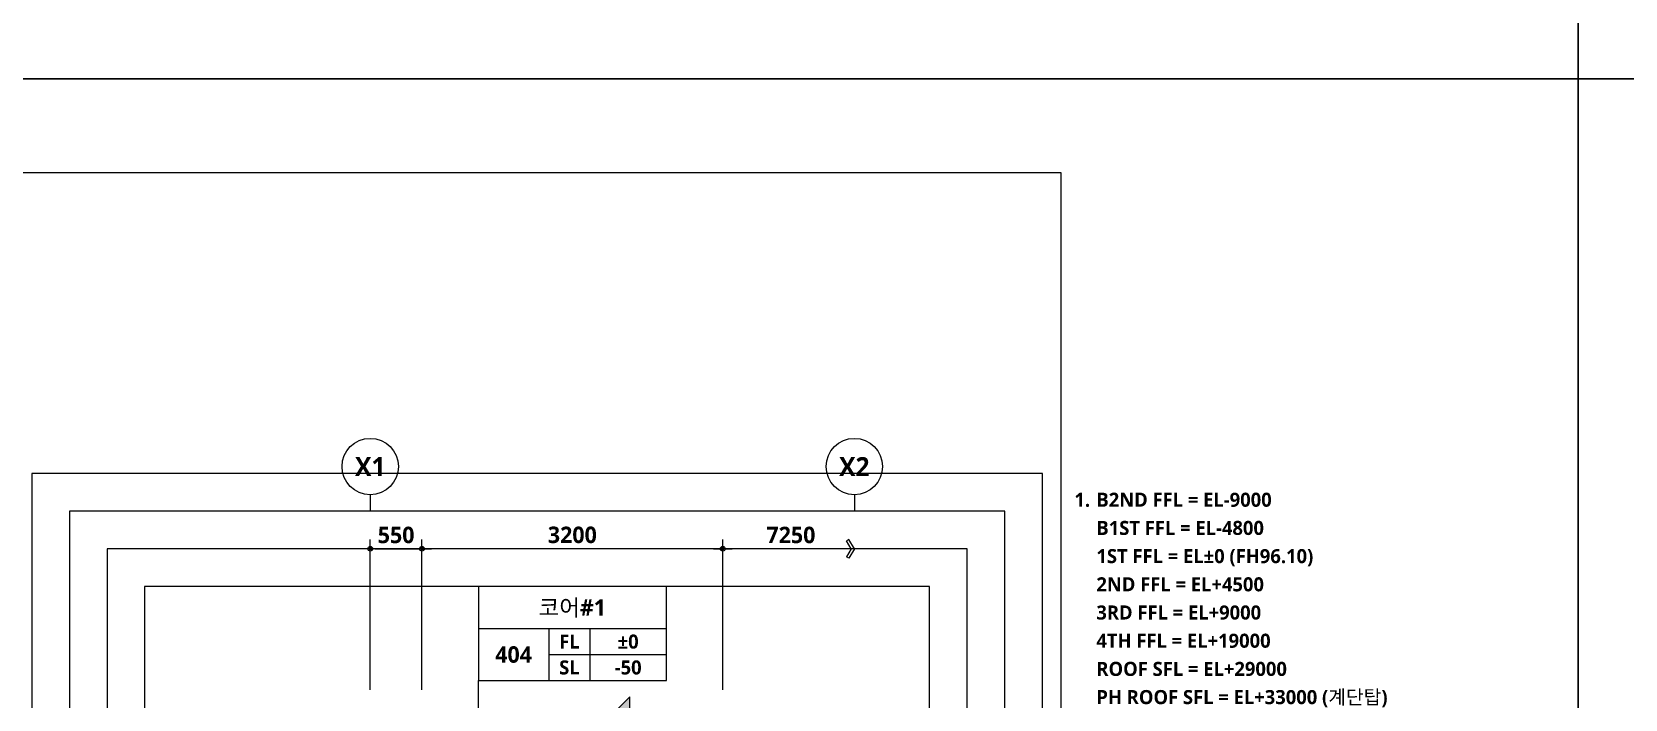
# Model space of a CAD drawing. Header units: millimetres. Extents: x -12482 to 126000, y 0 to 220200.
# Drawn here: x 67550 to 84500, y 23100 to 30200 of the extents above; entities that cross this region are included whole.
import ezdxf
from ezdxf.enums import TextEntityAlignment as Align

# ---------------------------------------------------------------- set-up
doc = ezdxf.new("R2010")
doc.units = ezdxf.units.MM
doc.header["$LTSCALE"] = 60
doc.layers.get('Defpoints').update_dxf_attribs({"color": 153})
for name, color, linetype in [('A-ANNO-GRA1', 7, 'Continuous'), ('A-ANNO-NOTE', 7, 'Continuous'), ('A-ANNO-TEXT1', 7, 'Continuous'), ('A-ANNO-TEXT2', 3, 'Continuous'), ('A-ANNO-TITL', 7, 'Continuous'), ('A-ST-AXIS-BUB', 7, 'Continuous'), ('A-ST-AXIS-DIM', 7, 'Continuous'), ('AA-MKXS', 3, 'Continuous')]:
    doc.layers.add(name, color=color, linetype=linetype)
doc.layers.add('Defpoint', color=161, linetype='Continuous', plot=False)
doc.layers.add('G(그리드1)', color=185, linetype='Continuous', plot=False)
doc.styles.add('2020음성 1차', font='NanumGothicBold.ttf')
doc.styles.add('SAMOO', font='romans.shx', dxfattribs={"bigfont": 'whgtxt.shx'})
doc.styles.add('SH_나눔', font='')
doc.styles.add('SH_대대리576', font='')
doc.styles.add('SH_진천_나눔', font='')
doc.styles.get('SH_나눔').set_extended_font_data('NanumGothic', bold=True)
doc.styles.get('SH_대대리576').set_extended_font_data('NanumGothic', bold=True)
doc.styles.get('SH_진천_나눔').set_extended_font_data('NanumGothic', bold=True)
doc.dimstyles.new('SHP 50', dxfattribs={"dimscale": 50, "dimtxt": 3.5, "dimasz": 1, "dimexe": 2, "dimexo": 2, "dimgap": 1, "dimtad": 1, "dimdec": 0, "dimzin": 0, "dimdsep": 46, "dimtxsty": 'SH_진천_나눔', "dimblk": 'DIMDOT', "dimcen": 0.09, "dimclrd": 256, "dimclre": 256, "dimclrt": 3, "dimadec": 0, "dimazin": 1, "dimtfac": 1, "dimtdec": 0, "dimtix": 1, "dimtmove": 2, "dimatfit": 0, "dimldrblk": 'DIMDOT', "dimfxl": 1, "dimtolj": 1, "dimtzin": 0, "dimlwd": -1, "dimlwe": -1, "dimarcsym": 0})

# ---------------------------------------------------------------- blocks, each defined once
blk = doc.blocks.new('DIMDOT')
at = {"color": 0}
blk.add_line((-2, 0), (2, 0), dxfattribs=at)
for radius in [0.5, 0.25]:
    blk.add_circle((0, 0), radius, dxfattribs=at)
blk = doc.blocks.new('*D17092')
at = {"layer": 'A-ST-AXIS-DIM'}
for p, q in [((71150, 23200), (71150, 24800)), ((71700, 23200), (71700, 24800)), ((71200, 24700), (71650, 24700))]:
    blk.add_line(p, q, dxfattribs=at)
at = {"layer": 'Defpoints', "color": 0}
for p in [(71700, 24700), (71150, 23100), (71700, 23100)]:
    blk.add_point(p, dxfattribs=at)
at = {"layer": 'A-ST-AXIS-DIM', "linetype": 'ByBlock', "xscale": 50, "yscale": 50, "zscale": 50, "rotation": 180}
blk.add_blockref('DIMDOT', (71150, 24700), dxfattribs=at)
at = {"layer": 'A-ST-AXIS-DIM', "linetype": 'ByBlock', "xscale": 50, "yscale": 50, "zscale": 50}
blk.add_blockref('DIMDOT', (71700, 24700), dxfattribs=at)
at = {"layer": 'A-ST-AXIS-DIM', "color": 3, "insert": (71425, 24846), "char_height": 175, "attachment_point": 5, "style": 'SH_진천_나눔'}
blk.add_mtext('\\A1;550', dxfattribs=at)
blk = doc.blocks.new('A-ST-AXIS-BUB-1')
at = {"layer": 'A-ST-AXIS-BUB'}
blk.add_line((0, 350), (0, 0), dxfattribs=at)
blk.add_circle((0, 950), 600, dxfattribs=at)
blk = doc.blocks.new('arrow1')
at = {"color": 0}
for p, q in [((0, 0), (0.286, 0.501)), ((0, 0), (0.286, -0.501)), ((0.165, 0), (0.41, 0.429)), ((0.165, 0), (0.41, -0.429)), ((0.286, 0.501), (0.41, 0.43)), ((0.286, -0.501), (0.41, -0.43))]:
    blk.add_line(p, q, dxfattribs=at)
blk = doc.blocks.new('*D17093')
at = {"layer": 'A-ST-AXIS-DIM'}
for p, q in [((71700, 23200), (71700, 24800)), ((74900, 23200), (74900, 24800)), ((74850, 24700), (71750, 24700))]:
    blk.add_line(p, q, dxfattribs=at)
at = {"layer": 'Defpoints', "color": 0}
for p in [(71700, 24700), (71700, 23100), (74900, 23100)]:
    blk.add_point(p, dxfattribs=at)
at = {"layer": 'A-ST-AXIS-DIM', "linetype": 'ByBlock', "xscale": 50, "yscale": 50, "zscale": 50, "rotation": 180}
blk.add_blockref('DIMDOT', (71700, 24700), dxfattribs=at)
at = {"layer": 'A-ST-AXIS-DIM', "linetype": 'ByBlock', "xscale": 50, "yscale": 50, "zscale": 50}
blk.add_blockref('DIMDOT', (74900, 24700), dxfattribs=at)
at = {"layer": 'A-ST-AXIS-DIM', "color": 3, "insert": (73300, 24847), "char_height": 175, "attachment_point": 5, "style": 'SH_진천_나눔'}
blk.add_mtext('\\A1;3200', dxfattribs=at)
blk = doc.blocks.new('G$C9D92D8A7')
at = {"layer": 'A-ANNO-GRA1'}
for p, q in [((0, 11), (40, 11)), ((15, 11), (15, 0)), ((23.75, 11), (23.75, 0)), ((15, 5.5), (40, 5.5))]:
    blk.add_line(p, q, dxfattribs=at)
blk.add_lwpolyline([(0, 20), (0, 0), (40, 0), (40, 20)], close=True, dxfattribs=at)
at = {"style": '2020음성 1차'}
for tag, height, p in [('실명', 3.5, (20, 15.5)), ('실번호', 3.5, (7.5, 5.5)), ('마감레벨', 3, (31.875, 8.25)), ('구조레벨', 3, (31.875, 2.75))]:
    blk.add_attdef(tag, text='', height=height, dxfattribs=at).set_placement(p, align=Align.MIDDLE_CENTER)
at = {"layer": 'A-ANNO-TEXT1', "style": 'SH_나눔'}
for s, p in [('FL', (19.375, 8.25)), ('SL', (19.375, 2.75))]:
    blk.add_text(s, height=3, dxfattribs=at).set_placement(p, align=Align.MIDDLE)
blk = doc.blocks.new('*U15083')
at = {"layer": 'AA-MKXS'}
blk.add_hatch(color=3, dxfattribs=at).paths.add_polyline_path([(0, 8.49), (-4.24, 4.24, -0.414214), (4.24, 4.24)])
h = blk.add_hatch(color=3, dxfattribs=at)
h.paths.add_polyline_path([(-8.49, 0), (-6, 0, -0.198912), (-4.24, 4.24)])
h.paths.add_polyline_path([(6, 0), (8.49, 0), (4.24, 4.24, -0.198912)])
at = {"layer": 'AA-MKXS', "color": 3, "linetype": 'Continuous', "ltscale": 5}
blk.add_line((-6, 0), (6, 0), dxfattribs=at)
at = {"layer": 'AA-MKXS', "color": 3}
for points in [[(4.24, 4.24, 0.414214), (-4.24, 4.24), (0, 8.49)], [(-4.24, 4.24, 0.198912), (-6, 0), (-8.49, 0)], [(8.49, 0), (6, 0, 0.198912), (4.24, 4.24)]]:
    blk.add_lwpolyline(points, format="xyb", close=True, dxfattribs=at)
at = {"layer": 'AA-MKXS', "color": 3, "linetype": 'Continuous', "ltscale": 5}
blk.add_circle((0, 0), 6, dxfattribs=at)
at = {"layer": 'AA-MKXS', "style": 'SAMOO', "width": 0.85}
blk.add_attdef('ViewNUM', text='', height=2.5, dxfattribs=at).set_placement((0, 1), align=Align.BOTTOM_CENTER)
blk.add_attdef('SheetNUM', text='', height=2.5, dxfattribs=at).set_placement((0, -1), align=Align.TOP_CENTER)
blk = doc.blocks.new('G$C3CD03619')
at = {"layer": 'A-ANNO-GRA1'}
for centre in [(11731, 11592), (11731, 9792)]:
    blk.add_circle(centre, 792, dxfattribs=at)
at = {"layer": 'A-ANNO-NOTE', "style": 'SH_대대리576'}
for s, p in [('방', (11108, 11142)), ('갑', (11108, 9342))]:
    blk.add_text(s, height=900, dxfattribs=at).set_placement(p)
at = {"layer": 'A-ANNO-TITL', "style": 'SH_대대리576'}
for s, p in [('B2ND FFL = EL-9000', (1447, 25992)), ('B1ST FFL = EL-4800', (1447, 24192)), ('1ST FFL = EL%%p0 (FH96.10)', (1447, 22392)), ('2ND FFL = EL+4500', (1447, 20592)), ('3RD FFL = EL+9000', (1447, 18792)), ('4TH FFL = EL+19000', (1447, 16992)), ('ROOF SFL = EL+29000', (1447, 15192)), ('PH ROOF SFL = EL+33000 (계단탑)', (1447, 13392)), ('스크린 방화셔터', (1447, 11592)), ('갑종 방화문', (1447, 9792)), ('실내 마감은 실내재료마감표 참조.', (1447, 7992)), ('엘리베이터 시공 시 전문업체의 시공상세도', (1447, 6192)), ('를 작성하여 공사감독자의 승인을 득한 후', (1447, 4392)), ('시공할 것. (엘리베이터 설치를 위한 승강로', (1447, 2592)), ('내부의 구조물은 엘리베이터 공사분임.)', (1447, 792)), ('-ELEV 설치용 구조부재(후크 포함) 는 전문', (1447, -1008)), ('업체 선정 후 구조계산을 반영하여', (1447, -2808)), ('시공상세도를 작성(필요시 구조보강) 하고', (1447, -4608)), ('공사감독자의 승인을 득한 후 시공할 것.', (1447, -6408)), ('(특별)피난계단의 적용시 마감재료는 불연', (1447, -8208)), ('재료 인증제품(불연성능 시험성적서 확보)', (1447, -10008)), ('으로서 공사감독자의 승인을 득한 후', (1447, -11808)), ('화물용 승강기 및 수직반송기 는 업체선정후', (1447, -13608)), ('시공상세도를 작성(필요시 구조보강) 하고', (1447, -15408)), ('공사감독자의 승인을 득한 후 시공할 것.', (1447, -17208))]:
    blk.add_text(s, height=900, dxfattribs=at).set_placement(p, align=Align.MIDDLE_LEFT)
for s, p in [('1.', (547, 25992)), ('2.', (547, 11592)), ('3.', (547, 7992)), ('4.', (547, 6192)), ('5.', (547, -8208)), ('6.', (547, -13608))]:
    blk.add_text(s, height=900, dxfattribs=at).set_placement(p, align=Align.MIDDLE_CENTER)

msp = doc.modelspace()

# ---------------------------------------------------------------- linework, layer by layer
msp.add_lwpolyline([(72300, 19750), (72300, 23300)])
at = {"layer": 'A-ST-AXIS-DIM'}
for p, q in [((74900, 23200), (74900, 24800)), ((76300, 24700), (74950, 24700))]:
    msp.add_line(p, q, dxfattribs=at)
at = {"layer": 'Defpoint'}
for points in [[(42000, 59400), (84000, 59400), (84000, 29700), (42000, 29700)], [(84000, 59400), (126000, 59400), (126000, 29700), (84000, 29700)], [(42000, 29700), (84000, 29700), (84000, 0), (42000, 0)], [(84000, 29700), (126000, 29700), (126000, 0), (84000, 0)], [(43000, 1000), (78500, 1000), (78500, 28700), (43000, 28700)]]:
    msp.add_lwpolyline(points, close=True, dxfattribs=at)
at = {"layer": 'Defpoints'}
for points in [[(84000, 0), (84000, 29700), (42000, 29700), (42000, 0)], [(126000, 0), (126000, 29700), (84000, 29700), (84000, 0)], [(78500, 1000), (78500, 28700), (43000, 28700), (43000, 1000)]]:
    msp.add_lwpolyline(points, close=True, dxfattribs=at)
at = {"layer": 'G(그리드1)'}
for points in [[(78300, 25500), (67550, 25500), (67550, 4200), (78300, 4200)], [(77900, 25100), (67950, 25100), (67950, 5400), (77900, 5400)], [(77500, 24700), (68350, 24700), (68350, 5800), (77500, 5800)], [(77100, 24300), (68750, 24300), (68750, 6200), (77100, 6200)]]:
    msp.add_lwpolyline(points, close=True, dxfattribs=at)

# ---------------------------------------------------------------- block references
at = {"xscale": 0.1666666666666667, "yscale": 0.1666666666666667, "zscale": 0.1666666666666667}
msp.add_blockref('G$C3CD03619', (78633.7, 20889.8), dxfattribs=at)
ref = msp.add_blockref('*U15083', (73911.5, 22700), dxfattribs=dict(xscale=-50, yscale=50, zscale=50, rotation=89.99999999999959))
ref.add_attrib('SheetNUM', 'A-500-20', dxfattribs={"layer": 'AA-MKXS', "height": 100, "rotation": 90, "style": '2020음성 1차', "width": 0.8}).set_placement((73961.5, 22700), align=Align.TOP_CENTER)
ref.add_attrib('ViewNUM', '1', dxfattribs={"layer": 'AA-MKXS', "height": 125, "rotation": 90, "style": '2020음성 1차'}).set_placement((73861.5, 22700), align=Align.BOTTOM_CENTER)
at = {"layer": 'A-ANNO-TEXT1'}
ref = msp.add_blockref('G$C9D92D8A7', (72300, 23300), dxfattribs=dict(at, xscale=50, yscale=50, zscale=50))
ref.add_attrib('실명', '코어#1', dxfattribs={"layer": 'A-ANNO-TEXT2', "height": 175, "style": '2020음성 1차'}).set_placement((73300, 24075, 68666.7), align=Align.MIDDLE_CENTER)
ref.add_attrib('실번호', '404', dxfattribs={"layer": 'A-ANNO-TEXT2', "height": 175, "style": '2020음성 1차'}).set_placement((72675, 23575, 68666.7), align=Align.MIDDLE_CENTER)
ref.add_attrib('마감레벨', '%%p0', dxfattribs={"height": 150, "style": '2020음성 1차'}).set_placement((73893.7, 23712.5, 68666.7), align=Align.MIDDLE_CENTER)
ref.add_attrib('구조레벨', '-50', dxfattribs={"height": 150, "style": '2020음성 1차'}).set_placement((73893.7, 23437.5, 68666.7), align=Align.MIDDLE_CENTER)
at = {"layer": 'A-ST-AXIS-BUB', "xscale": 0.5, "yscale": 0.5, "zscale": 0.5}
for p in [(71150, 25100), (76300, 25100)]:
    msp.add_blockref('A-ST-AXIS-BUB-1', p, dxfattribs=at)
at = {"layer": 'A-ST-AXIS-DIM'}
for name, p, xscale, yscale, zscale, rotation in [('arrow1', (76300, 24700), 200, 200, 200, 180.0000000000132), ('DIMDOT', (74900, 24700), 50, 50, 50, 180)]:
    msp.add_blockref(name, p, dxfattribs=dict(at, xscale=xscale, yscale=yscale, zscale=zscale, rotation=rotation))

# ---------------------------------------------------------------- texts
at = {"layer": 'A-ANNO-TEXT1', "style": 'SH_진천_나눔'}
for s, p in [('X1', (71150, 25575)), ('X2', (76300, 25575))]:
    msp.add_text(s, height=200, dxfattribs=at).set_placement(p, align=Align.MIDDLE_CENTER)
at = {"layer": 'A-ST-AXIS-DIM', "color": 3, "insert": (75625, 24846), "char_height": 175, "attachment_point": 5, "style": 'SH_진천_나눔'}
msp.add_mtext('\\A1;7250', dxfattribs=at)

# ---------------------------------------------------------------- dimensions: what is measured, and where the dimension line sits
at = {"layer": 'A-ST-AXIS-DIM'}
dim = msp.add_linear_dim(base=(71700, 24700), p1=(71150, 23100), p2=(71700, 23100), dimstyle='SHP 50', dxfattribs=at)
dim.commit()
dim.dimension.update_dxf_attribs({"geometry": '*D17092', "text_midpoint": (71425, 24846.2)})
dim = msp.add_linear_dim(base=(71700, 24700), p1=(74900, 23100), p2=(71700, 23100), angle=180, dimstyle='SHP 50', dxfattribs=at)
dim.commit()
dim.dimension.update_dxf_attribs({"geometry": '*D17093', "text_midpoint": (73300, 24846.6)})

doc.saveas('drawing.dxf')
